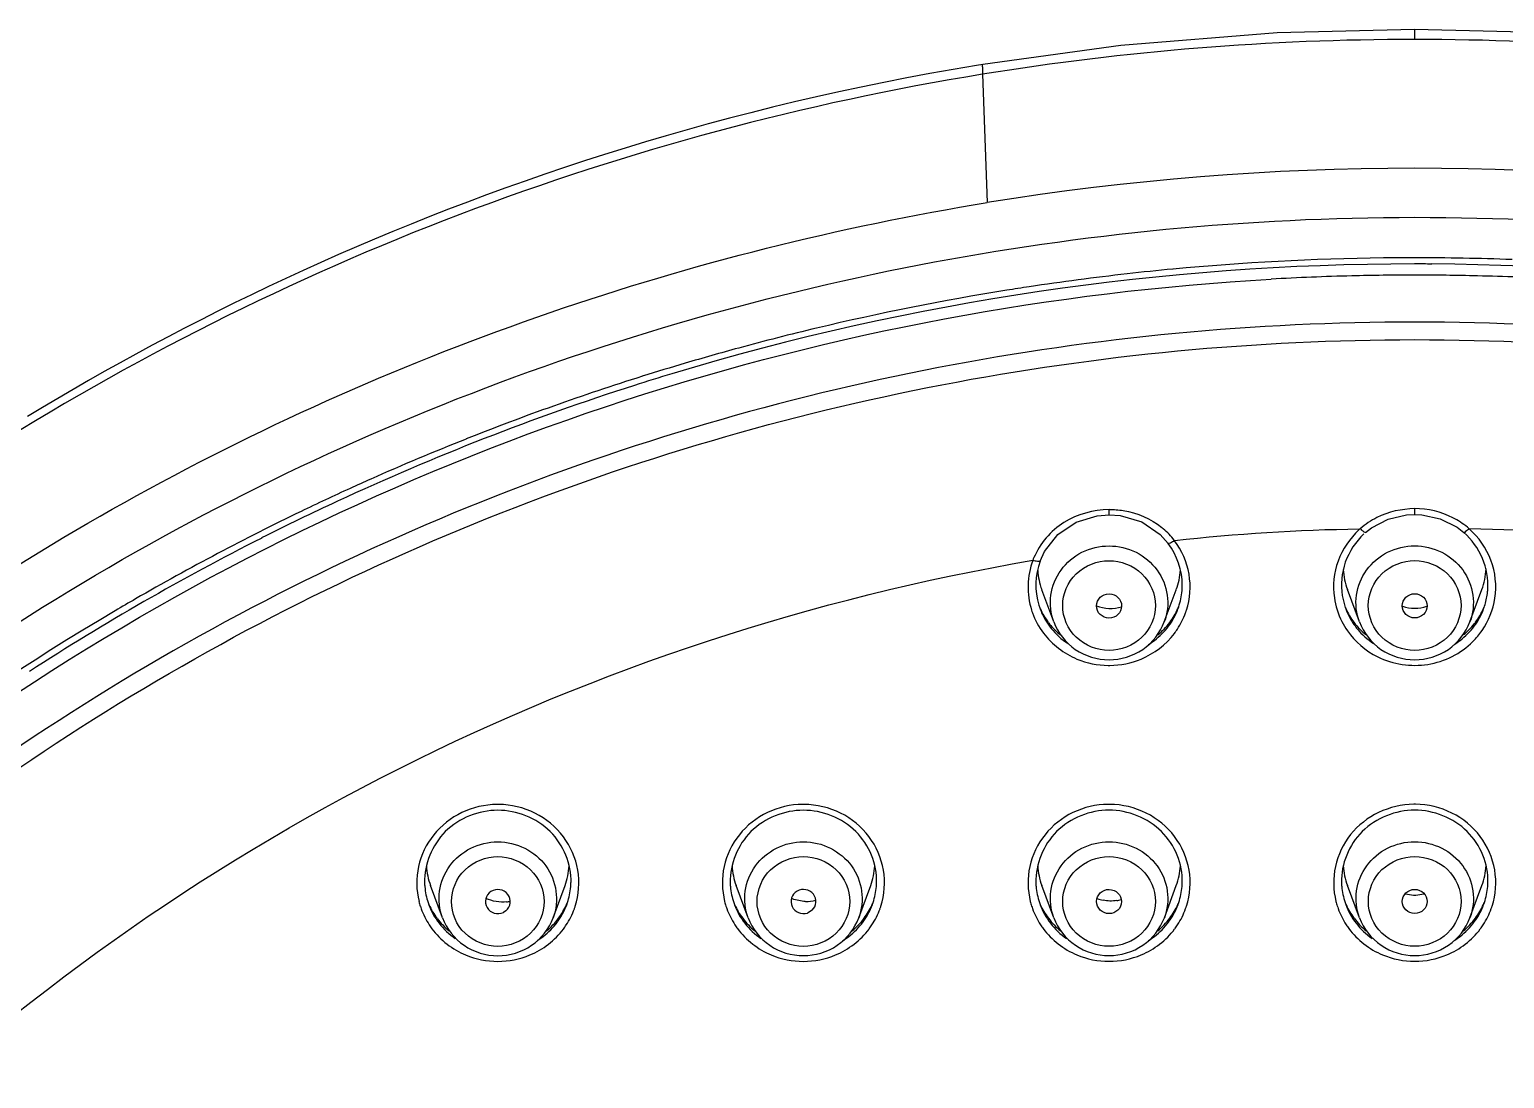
# Model space of a CAD drawing. Extents: x 1777 to 3131, y 3495 to 4487.
# Drawn here: x 2247.64 to 2283.35, y 4139.43 to 4164.83 of the extents above; entities that cross this region are included whole.
import ezdxf

# ---------------------------------------------------------------- set-up
doc = ezdxf.new("R2010")
doc.units = 0
doc.header["$LTSCALE"] = 30
doc.header["$MEASUREMENT"] = 0
for name, color, linetype in [('F3A55-R01_DXF_CONTINUOUS_LINE', 7, 'CONTINUOUS'), ('F3A55-R02_DXF_CONTINUOUS_LINE', 7, 'CONTINUOUS'), ('F3A55-R05_DXF_CONTINUOUS_LINE', 7, 'CONTINUOUS')]:
    doc.layers.add(name, color=color, linetype=linetype)

msp = doc.modelspace()

# ---------------------------------------------------------------- linework, layer by layer
at = {"layer": 'F3A55-R01_DXF_CONTINUOUS_LINE', "color": 9, "linetype": 'Continuous'}
for p, q in [((2281.172, 4164.83, 0), (2281.172, 4164.588, 0)), ((2270.712, 4163.746, 0), (2270.822, 4160.639, 0))]:
    msp.add_line(p, q, dxfattribs=at)
at = {"layer": 'F3A55-R01_DXF_CONTINUOUS_LINE', "color": 7, "linetype": 'Continuous', "elevation": 0}
for points in [[(2281.172, 4164.83), (2277.848, 4164.746), (2274.062, 4164.442), (2270.72, 4163.986)], [(2291.624, 4163.988), (2288.282, 4164.444), (2284.496, 4164.747), (2281.172, 4164.83)], [(2270.72, 4163.986), (2270.568, 4163.96), (2269.999, 4163.864), (2269.436, 4163.763), (2268.878, 4163.658), (2268.325, 4163.549), (2267.776, 4163.436), (2267.232, 4163.319), (2266.693, 4163.199), (2266.159, 4163.075), (2265.63, 4162.947), (2265.105, 4162.815), (2264.585, 4162.681), (2264.07, 4162.542), (2263.559, 4162.401), (2263.053, 4162.256), (2262.552, 4162.109), (2262.055, 4161.958), (2261.562, 4161.804), (2261.075, 4161.648), (2260.591, 4161.488), (2260.112, 4161.326), (2259.637, 4161.161), (2259.167, 4160.994), (2258.701, 4160.824), (2258.239, 4160.651), (2257.781, 4160.476), (2257.328, 4160.299), (2256.878, 4160.119), (2256.433, 4159.937), (2255.992, 4159.753), (2255.554, 4159.567), (2255.121, 4159.379), (2254.692, 4159.189), (2254.266, 4158.996), (2253.845, 4158.802), (2253.427, 4158.606), (2253.013, 4158.408), (2252.602, 4158.208), (2252.196, 4158.006), (2251.792, 4157.803), (2251.393, 4157.598), (2250.997, 4157.391), (2250.604, 4157.182), (2250.215, 4156.972), (2249.829, 4156.76), (2249.447, 4156.546), (2249.068, 4156.331), (2248.692, 4156.115), (2248.32, 4155.897), (2247.952, 4155.678), (2247.586, 4155.457)]]:
    msp.add_lwpolyline(points, dxfattribs=at)
at = {"layer": 'F3A55-R01_DXF_CONTINUOUS_LINE', "color": 9, "linetype": 'Continuous'}
for centre, radius, start, end in [((2281.159, 4099.338, 0), 65.25, 89.9881, 99.21272), ((2281.204, 4099.338, 0), 65.25, 80.80342, 90.02805), ((2281.182, 4096.538, 0), 64.932, 80.83598, 99.18015), ((2281.183, 4096.828, 0), 62.475, 95.3823, 96.40694), ((2281.18, 4096.849, 0), 62.453, 90.70139, 95.38183), ((2281.179, 4096.813, 0), 62.49, 90.00887, 90.69987), ((2281.179, 4096.753, 0), 62.549, 87.8448, 90.00866), ((2281.177, 4096.876, 0), 62.426, 96.40675, 98.59951), ((2281.148, 4097.07, 0), 62.23, 99.10792, 103.43057), ((2281.164, 4096.964, 0), 62.337, 98.5999, 99.10753), ((2281.135, 4097.128, 0), 62.171, 103.43163, 105.22606), ((2281.112, 4097.212, 0), 62.083, 105.22615, 106.46778), ((2281.084, 4097.308, 0), 61.984, 106.46783, 107.4715), ((2281.017, 4097.52, 0), 61.761, 107.47098, 111.6755), ((2280.964, 4097.659, 0), 61.612, 111.67728, 114.00449), ((2280.884, 4097.837, 0), 61.417, 114.5148, 115.73844), ((2280.92, 4097.758, 0), 61.504, 114.00501, 114.51497), ((2280.752, 4098.107, 0), 61.117, 115.73709, 119.98746), ((2280.67, 4098.255, 0), 60.948, 119.9905, 120.52571)]:
    msp.add_arc(centre, radius, start, end, dxfattribs=at)
at = {"layer": 'F3A55-R01_DXF_CONTINUOUS_LINE', "color": 7, "linetype": 'Continuous'}
for centre, radius, start, end in [((2281.179, 4096.97, 0), 62.183, 90.0067, 106.81604), ((2281.182, 4096.97, 0), 62.182, 89.62355, 90.00901), ((2281.185, 4096.975, 0), 62.178, 73.19229, 89.62659), ((2281.044, 4097.495, 0), 61.64, 106.83701, 107.71744), ((2281.013, 4097.588, 0), 61.543, 107.71603, 114.90754), ((2280.807, 4098.052, 0), 61.036, 114.91582, 116.83087), ((2280.715, 4098.229, 0), 60.835, 116.82891, 122.93735)]:
    msp.add_arc(centre, radius, start, end, dxfattribs=at)
at = {"layer": 'F3A55-R01_DXF_CONTINUOUS_LINE', "color": 9, "linetype": 'Continuous'}
for points, knots in [([(2270.72, 4163.986, 0), (2270.697, 4163.982, 0), (2270.721, 4163.861, 0), (2270.71, 4163.803, 0), (2270.712, 4163.746, 0)], [0, 0, 0, 0, 0.293643, 1, 1, 1, 1]), ([(2270.712, 4163.746, 0), (2266.4, 4163.044, 0), (2257.911, 4160.772, 0), (2246.179, 4154.884, 0), (2235.945, 4146.772, 0), (2227.66, 4136.782, 0), (2221.685, 4125.343, 0), (2218.28, 4112.948, 0), (2217.602, 4100.143, 0), (2218.982, 4091.697, 0), (2220.111, 4087.607, 0)], [0, 0, 0, 0, 0.127245, 0.253926, 0.379838, 0.504912, 0.629214, 0.752955, 0.876432, 1, 1, 1, 1]), ([(2218.631, 4100.902, 0), (2218.629, 4107.961, 0), (2221.246, 4122.263, 0), (2232.518, 4140.929, 0), (2249.672, 4154.685, 0), (2263.658, 4159.473, 0), (2270.822, 4160.639, 0)], [0, 0, 0, 0, 0.246659, 0.495141, 0.746379, 1, 1, 1, 1]), ([(2219.682, 4100.723, 0), (2219.681, 4104.615, 0), (2220.475, 4112.433, 0), (2224.002, 4123.683, 0), (2229.73, 4134.05, 0), (2237.432, 4143.13, 0), (2246.816, 4150.577, 0), (2261.054, 4157.948, 0), (2281.172, 4161.836, 0), (2301.291, 4157.954, 0), (2315.533, 4150.591, 0), (2324.917, 4143.144, 0), (2332.626, 4134.07, 0), (2338.356, 4123.704, 0), (2341.887, 4112.455, 0), (2342.683, 4104.638, 0), (2342.683, 4100.746, 0)], [0, 0, 0, 0, 0.061575, 0.123304, 0.185315, 0.247693, 0.310467, 0.373601, 0.500005, 0.626397, 0.689539, 0.752312, 0.814687, 0.876699, 0.938429, 1, 1, 1, 1]), ([(2249.714, 4150.755, 0), (2245.526, 4148.286, 0), (2237.742, 4142.339, 0), (2228.627, 4130.911, 0), (2222.634, 4117.678, 0), (2220.968, 4108.144, 0), (2220.745, 4103.381, 0)], [0, 0, 0, 0, 0.252628, 0.50328, 0.752188, 1, 1, 1, 1])]:
    msp.add_open_spline(points, degree=3, knots=knots, dxfattribs=at)
at = {"layer": 'F3A55-R02_DXF_CONTINUOUS_LINE', "color": 7, "linetype": 'Continuous'}
for p, q in [((2273.487, 4153.056, 0), (2273.774, 4153.08, 0)), ((2273.774, 4153.08, 0), (2274.046, 4153.061, 0)), ((2280.973, 4153.078, 0), (2281.174, 4153.089, 0)), ((2281.174, 4153.089, 0), (2281.351, 4153.081, 0)), ((2275.014, 4152.601, 0), (2275.208, 4152.384, 0)), ((2279.985, 4152.649, 0), (2280.129, 4152.761, 0)), ((2282.199, 4152.775, 0), (2282.363, 4152.649, 0))]:
    msp.add_line(p, q, dxfattribs=at)
at = {"layer": 'F3A55-R02_DXF_CONTINUOUS_LINE', "color": 9, "linetype": 'Continuous'}
for p, q in [((2281.174, 4153.089, 0), (2281.174, 4153.227, 0)), ((2272.105, 4150.802, 0), (2272.105, 4150.801, 0)), ((2275.443, 4150.801, 0), (2275.443, 4150.802, 0))]:
    msp.add_line(p, q, dxfattribs=at)
at = {"layer": 'F3A55-R02_DXF_CONTINUOUS_LINE', "color": 7, "linetype": 'Continuous', "elevation": 0}
for points in [[(2272.105, 4151.957), (2272.213, 4152.19), (2272.537, 4152.601), (2272.975, 4152.898), (2273.487, 4153.056)], [(2274.046, 4153.061), (2274.568, 4152.905), (2275.014, 4152.601)], [(2280.129, 4152.761), (2280.53, 4152.973), (2280.973, 4153.078)], [(2281.351, 4153.081), (2281.794, 4152.982), (2282.199, 4152.775)]]:
    msp.add_lwpolyline(points, dxfattribs=at)
at = {"layer": 'F3A55-R02_DXF_CONTINUOUS_LINE', "color": 9, "linetype": 'Continuous'}
for centre, radius, start, end in [((2281.185, 4096.87, 0), 62.012, 91.41676, 93.22238), ((2281.182, 4096.995, 0), 61.887, 90.0084, 91.41676), ((2281.181, 4096.995, 0), 61.887, 88.6, 90.00776), ((2281.178, 4096.87, 0), 62.012, 86.79274, 88.6), ((2273.872, 4151.326, 0), 1.865, 38.8357, 50.8885), ((2281.585, 4150.88, 0), 2.541, 133.3852, 133.8738), ((2281.748, 4150.457, 0), 2.966, 129.5674, 130.0516), ((2281.345, 4151.46, 0), 1.718, 48.3549, 49.9641), ((2281.243, 4097.802, 0), 54.952, 83.9996, 88.6976), ((2273.884, 4151.337, 0), 1.849, 37.062, 38.8271), ((2273.766, 4151.271, 0), 1.969, 156.9698, 159.0273), ((2273.658, 4151.333, 0), 1.848, 197.733, 199.834), ((2273.706, 4151.399, 0), 1.709, 200.4865, 216.5692), ((2273.846, 4151.397, 0), 1.705, 323.5405, 339.5613), ((2273.893, 4151.33, 0), 1.843, 341.1192, 342.1989), ((2281.103, 4151.398, 0), 1.706, 200.4381, 215.3568), ((2281.245, 4151.398, 0), 1.706, 323.4817, 339.5783), ((2273.703, 4151.351, 0), 1.896, 199.889, 216.9593), ((2273.855, 4151.345, 0), 1.884, 326.7393, 340.1029), ((2273.892, 4151.33, 0), 1.845, 340.1529, 341.1188), ((2281.102, 4151.353, 0), 1.896, 206.9093, 214.7559), ((2281.112, 4151.404, 0), 1.716, 215.3516, 219.4959), ((2273.796, 4151.444, 0), 1.774, 301.8209, 307.317), ((2273.807, 4151.428, 0), 1.754, 307.3481, 323.4581), ((2273.848, 4151.35, 0), 1.893, 322.7764, 326.7439), ((2281.196, 4151.445, 0), 1.774, 301.819, 307.3039), ((2281.208, 4151.429, 0), 1.754, 307.3283, 323.3973), ((2281.227, 4151.365, 0), 1.918, 315.0697, 325.3309), ((2273.75, 4151.441, 0), 1.77, 234.2714, 237.6874), ((2273.774, 4151.442, 0), 2.011, 269.4175, 270.5831), ((2281.174, 4151.452, 0), 2.02, 243.6667, 261.3573), ((2281.174, 4151.47, 0), 2.038, 261.4426, 278.9651), ((2258.975, 4144.068, 0), 1.997, 89.3865, 90.6269), ((2266.375, 4144.069, 0), 1.997, 89.3865, 90.6269), ((2273.775, 4144.07, 0), 1.997, 89.3865, 90.6269), ((2281.175, 4144.071, 0), 1.997, 89.3865, 90.6269), ((2258.86, 4144.165, 0), 1.849, 194.159, 197.7413), ((2259.046, 4144.231, 0), 1.705, 323.5496, 339.5798), ((2266.26, 4144.166, 0), 1.849, 194.159, 197.7413), ((2266.446, 4144.232, 0), 1.705, 323.5496, 339.5798), ((2273.66, 4144.167, 0), 1.849, 194.159, 197.7413), ((2273.846, 4144.233, 0), 1.705, 323.5496, 339.5798), ((2281.06, 4144.168, 0), 1.849, 194.159, 197.7413), ((2281.058, 4144.168, 0), 1.846, 197.7439, 199.7641), ((2281.246, 4144.234, 0), 1.705, 323.5496, 339.5798), ((2258.858, 4144.165, 0), 1.846, 197.7439, 199.7641), ((2258.894, 4144.179, 0), 1.885, 199.8093, 213.1414), ((2259.056, 4144.179, 0), 1.885, 326.7876, 340.1484), ((2259.091, 4144.165, 0), 1.847, 340.1961, 341.2587), ((2259.093, 4144.164, 0), 1.845, 341.2591, 342.2153), ((2266.258, 4144.166, 0), 1.846, 197.7439, 199.7641), ((2266.294, 4144.18, 0), 1.885, 199.8093, 213.1414), ((2266.456, 4144.18, 0), 1.885, 326.7876, 340.1484), ((2266.491, 4144.166, 0), 1.847, 340.1961, 341.2587), ((2266.493, 4144.165, 0), 1.845, 341.2591, 342.2153), ((2273.658, 4144.167, 0), 1.846, 197.7439, 199.7641), ((2273.694, 4144.181, 0), 1.885, 199.8093, 213.1414), ((2273.856, 4144.181, 0), 1.885, 326.7876, 340.1484), ((2273.891, 4144.167, 0), 1.847, 340.1961, 341.2587), ((2273.893, 4144.166, 0), 1.845, 341.2591, 342.2153), ((2281.094, 4144.182, 0), 1.885, 199.8093, 213.1414), ((2281.256, 4144.182, 0), 1.885, 326.7876, 340.1484), ((2281.291, 4144.168, 0), 1.847, 340.1961, 341.2587), ((2281.293, 4144.167, 0), 1.845, 341.2591, 342.2153), ((2258.898, 4144.182, 0), 1.889, 213.1406, 216.5846), ((2259.008, 4144.262, 0), 1.755, 307.3347, 323.4657), ((2259.051, 4144.183, 0), 1.891, 323.0975, 326.7901), ((2266.298, 4144.183, 0), 1.889, 213.1406, 216.5846), ((2266.408, 4144.263, 0), 1.755, 307.3347, 323.4657), ((2266.451, 4144.184, 0), 1.891, 323.0975, 326.7901), ((2273.698, 4144.184, 0), 1.889, 213.1406, 216.5846), ((2273.808, 4144.264, 0), 1.755, 307.3347, 323.4657), ((2273.851, 4144.185, 0), 1.891, 323.0975, 326.7901), ((2281.098, 4144.185, 0), 1.889, 213.1406, 216.5846), ((2281.208, 4144.265, 0), 1.755, 307.3347, 323.4657), ((2281.251, 4144.186, 0), 1.891, 323.0975, 326.7901), ((2258.997, 4144.278, 0), 1.774, 301.819, 307.3032), ((2266.397, 4144.279, 0), 1.774, 301.819, 307.3032), ((2273.797, 4144.28, 0), 1.774, 301.819, 307.3032), ((2281.197, 4144.281, 0), 1.774, 301.819, 307.3032)]:
    msp.add_arc(centre, radius, start, end, dxfattribs=at)
at = {"layer": 'F3A55-R02_DXF_CONTINUOUS_LINE', "color": 7, "linetype": 'Continuous'}
for centre, radius, start, end in [((2273.88, 4151.381, 0), 1.667, 341.5091, 355.2034), ((2273.899, 4151.379, 0), 1.648, 355.2257, 359.6818), ((2281.062, 4151.382, 0), 1.661, 188.9993, 197.9685), ((2281.285, 4151.382, 0), 1.663, 341.9195, 352.7707), ((2281.303, 4151.379, 0), 1.644, 352.8044, 356.241), ((2273.664, 4151.381, 0), 1.664, 197.0705, 200.4356), ((2273.705, 4151.525, 0), 1.752, 204.3005, 216.8865), ((2273.842, 4151.525, 0), 1.752, 323.1297, 335.7311), ((2273.861, 4151.516, 0), 1.731, 335.7572, 337.4667), ((2273.89, 4151.379, 0), 1.657, 339.6138, 341.4841), ((2281.085, 4151.516, 0), 1.73, 201.9811, 204.235), ((2281.075, 4151.386, 0), 1.675, 197.9608, 200.3642), ((2281.105, 4151.526, 0), 1.752, 204.2609, 216.8864), ((2281.242, 4151.526, 0), 1.752, 323.1298, 335.7686), ((2281.262, 4151.516, 0), 1.73, 335.7947, 337.9015), ((2281.274, 4151.385, 0), 1.674, 339.6711, 341.9261), ((2273.711, 4151.529, 0), 1.759, 216.9019, 220.1035), ((2273.739, 4151.555, 0), 1.798, 220.1289, 230.4641), ((2273.812, 4151.55, 0), 1.792, 309.5446, 323.0558), ((2281.136, 4151.552, 0), 1.792, 216.9604, 230.4716), ((2281.216, 4151.548, 0), 1.787, 311.3102, 323.07), ((2281.202, 4151.563, 0), 1.807, 309.5595, 311.3269), ((2258.846, 4144.213, 0), 1.645, 181.4791, 184.8669), ((2258.873, 4144.216, 0), 1.671, 184.8874, 198.4229), ((2259.077, 4144.216, 0), 1.671, 341.5929, 355.1291), ((2259.103, 4144.213, 0), 1.645, 355.1496, 358.5448), ((2266.246, 4144.214, 0), 1.645, 181.4791, 184.8669), ((2266.273, 4144.217, 0), 1.671, 184.8874, 198.4229), ((2266.477, 4144.217, 0), 1.671, 341.5929, 355.1291), ((2266.503, 4144.214, 0), 1.645, 355.1496, 358.5448), ((2273.646, 4144.215, 0), 1.645, 181.4791, 184.8669), ((2273.673, 4144.218, 0), 1.671, 184.8874, 198.4229), ((2273.877, 4144.218, 0), 1.671, 341.5929, 355.1291), ((2273.903, 4144.215, 0), 1.645, 355.1496, 358.5448), ((2281.046, 4144.216, 0), 1.645, 181.4791, 184.8669), ((2281.073, 4144.219, 0), 1.671, 184.8874, 198.4229), ((2281.277, 4144.219, 0), 1.671, 341.5929, 355.1291), ((2281.303, 4144.216, 0), 1.645, 355.1496, 358.5448), ((2258.851, 4144.209, 0), 1.648, 198.4459, 200.3758), ((2258.887, 4144.349, 0), 1.731, 202.4822, 204.2406), ((2258.906, 4144.359, 0), 1.752, 204.2668, 216.8864), ((2259.043, 4144.359, 0), 1.752, 323.1297, 335.7493), ((2259.063, 4144.349, 0), 1.731, 335.7755, 337.5335), ((2259.099, 4144.209, 0), 1.648, 339.6404, 341.5699), ((2266.251, 4144.21, 0), 1.648, 198.4459, 200.3758), ((2266.287, 4144.35, 0), 1.731, 202.4822, 204.2406), ((2266.306, 4144.36, 0), 1.752, 204.2668, 216.8864), ((2266.443, 4144.36, 0), 1.752, 323.1297, 335.7493), ((2266.463, 4144.35, 0), 1.731, 335.7755, 337.5335), ((2266.499, 4144.21, 0), 1.648, 339.6404, 341.5699), ((2273.651, 4144.211, 0), 1.648, 198.4459, 200.3758), ((2273.687, 4144.351, 0), 1.731, 202.4822, 204.2406), ((2273.706, 4144.361, 0), 1.752, 204.2668, 216.8864), ((2273.843, 4144.361, 0), 1.752, 323.1297, 335.7493), ((2273.863, 4144.351, 0), 1.731, 335.7755, 337.5335), ((2273.899, 4144.211, 0), 1.648, 339.6404, 341.5699), ((2281.051, 4144.212, 0), 1.648, 198.4459, 200.3758), ((2281.087, 4144.352, 0), 1.731, 202.4822, 204.2406), ((2281.106, 4144.362, 0), 1.752, 204.2668, 216.8864), ((2281.243, 4144.362, 0), 1.752, 323.1297, 335.7493), ((2281.263, 4144.352, 0), 1.731, 335.7755, 337.5335), ((2281.299, 4144.212, 0), 1.648, 339.6404, 341.5699), ((2258.937, 4144.384, 0), 1.792, 216.9604, 230.4716), ((2259.013, 4144.384, 0), 1.792, 309.5446, 323.0558), ((2266.337, 4144.385, 0), 1.792, 216.9604, 230.4716), ((2266.413, 4144.385, 0), 1.792, 309.5446, 323.0558), ((2273.737, 4144.386, 0), 1.792, 216.9604, 230.4716), ((2273.813, 4144.386, 0), 1.792, 309.5446, 323.0558), ((2281.137, 4144.387, 0), 1.792, 216.9604, 230.4716), ((2281.213, 4144.387, 0), 1.792, 309.5446, 323.0558)]:
    msp.add_arc(centre, radius, start, end, dxfattribs=at)
at = {"layer": 'F3A55-R02_DXF_CONTINUOUS_LINE', "color": 9, "linetype": 'Continuous'}
for points, knots in [([(2227.084, 4125.924, 0), (2229.391, 4130.577, 0), (2235.333, 4139.332, 0), (2247.419, 4149.643, 0), (2261.862, 4156.518, 0), (2272.402, 4158.486, 0), (2277.699, 4158.784, 0)], [0, 0, 0, 0, 0.24713, 0.496361, 0.747542, 1, 1, 1, 1]), ([(2281.173, 4157.744, 0), (2277.314, 4157.744, 0), (2269.584, 4157.007, 0), (2258.444, 4153.737, 0), (2248.168, 4148.425, 0), (2239.157, 4141.272, 0), (2231.756, 4132.55, 0), (2226.254, 4122.592, 0), (2222.864, 4111.786, 0), (2222.101, 4104.277, 0), (2222.102, 4100.539, 0)], [0, 0, 0, 0, 0.126979, 0.253656, 0.379783, 0.505185, 0.629798, 0.753677, 0.876989, 1, 1, 1, 1]), ([(2340.26, 4100.555, 0), (2340.26, 4104.294, 0), (2339.495, 4111.803, 0), (2336.102, 4122.608, 0), (2330.597, 4132.564, 0), (2323.194, 4141.284, 0), (2314.18, 4148.434, 0), (2303.903, 4153.743, 0), (2292.762, 4157.01, 0), (2285.032, 4157.745, 0), (2281.173, 4157.744, 0)], [0, 0, 0, 0, 0.123011, 0.246323, 0.370202, 0.494815, 0.620217, 0.746344, 0.873021, 1, 1, 1, 1]), ([(2222.519, 4100.518, 0), (2222.519, 4104.231, 0), (2223.276, 4111.687, 0), (2226.642, 4122.416, 0), (2232.106, 4132.304, 0), (2239.454, 4140.964, 0), (2248.401, 4148.066, 0), (2258.604, 4153.341, 0), (2269.666, 4156.588, 0), (2277.341, 4157.319, 0), (2281.173, 4157.32, 0)], [0, 0, 0, 0, 0.123011, 0.246323, 0.370202, 0.494815, 0.620217, 0.746344, 0.873021, 1, 1, 1, 1]), ([(2281.173, 4157.32, 0), (2285.005, 4157.32, 0), (2292.681, 4156.591, 0), (2303.743, 4153.347, 0), (2313.947, 4148.075, 0), (2322.897, 4140.975, 0), (2330.248, 4132.318, 0), (2335.714, 4122.432, 0), (2339.083, 4111.703, 0), (2339.843, 4104.247, 0), (2339.843, 4100.535, 0)], [0, 0, 0, 0, 0.126979, 0.253656, 0.379783, 0.505185, 0.629798, 0.753677, 0.876989, 1, 1, 1, 1]), ([(2273.776, 4153.207, 0), (2273.396, 4153.195, 0), (2272.625, 4153.001, 0), (2272.1, 4152.384, 0), (2271.954, 4152.041, 0)], [0, 0, 0, 0, 0.505036, 1, 1, 1, 1]), ([(2273.774, 4153.08, 0), (2273.777, 4153.081, 0), (2273.772, 4153.098, 0), (2273.781, 4153.133, 0), (2273.776, 4153.177, 0), (2273.776, 4153.207, 0)], [0, 0, 0, 0, 0.068313, 0.281534, 1, 1, 1, 1]), ([(2273.776, 4153.207, 0), (2273.891, 4153.208, 0), (2274.343, 4153.176, 0), (2274.786, 4152.987, 0), (2275.049, 4152.774, 0)], [0, 0, 0, 0, 0.253264, 1, 1, 1, 1]), ([(2279.824, 4152.712, 0), (2279.606, 4152.503, 0), (2279.247, 4151.991, 0), (2279.187, 4151.363, 0), (2279.23, 4151.067, 0)], [0, 0, 0, 0, 0.502344, 1, 1, 1, 1]), ([(2279.984, 4152.649, 0), (2279.982, 4152.647, 0), (2279.958, 4152.649, 0), (2279.943, 4152.666, 0), (2279.928, 4152.678, 0)], [0, 0, 0, 0, 0.117187, 1, 1, 1, 1]), ([(2282.487, 4152.744, 0), (2282.462, 4152.718, 0), (2282.43, 4152.692, 0), (2282.377, 4152.64, 0), (2282.363, 4152.649, 0)], [0, 0, 0, 0, 0.687489, 1, 1, 1, 1]), ([(2283.117, 4151.061, 0), (2283.162, 4151.365, 0), (2283.096, 4152.008, 0), (2282.724, 4152.534, 0), (2282.492, 4152.74, 0)], [0, 0, 0, 0, 0.497692, 1, 1, 1, 1]), ([(2275.36, 4152.451, 0), (2275.329, 4152.429, 0), (2275.289, 4152.407, 0), (2275.221, 4152.371, 0), (2275.209, 4152.384, 0)], [0, 0, 0, 0, 0.679637, 1, 1, 1, 1]), ([(2275.648, 4150.766, 0), (2275.738, 4151.045, 0), (2275.783, 4151.656, 0), (2275.537, 4152.216, 0), (2275.36, 4152.451, 0)], [0, 0, 0, 0, 0.498757, 1, 1, 1, 1]), ([(2228.713, 4110.127, 0), (2229.653, 4115.292, 0), (2233.211, 4125.432, 0), (2242.974, 4138.273, 0), (2256.242, 4147.674, 0), (2266.618, 4151.069, 0), (2271.927, 4151.976, 0)], [0, 0, 0, 0, 0.24678, 0.495573, 0.746799, 1, 1, 1, 1]), ([(2272.105, 4151.957, 0), (2272.096, 4151.939, 0), (2272.014, 4151.95, 0), (2271.966, 4151.962, 0), (2271.927, 4151.976, 0)], [0, 0, 0, 0, 0.327519, 1, 1, 1, 1]), ([(2258.953, 4146.065, 0), (2258.662, 4146.062, 0), (2258.075, 4145.927, 0), (2257.375, 4145.374, 0), (2256.989, 4144.578, 0), (2256.999, 4143.987, 0), (2257.068, 4143.713, 0)], [0, 0, 0, 0, 0.254236, 0.505575, 0.753509, 1, 1, 1, 1]), ([(2260.85, 4143.601, 0), (2260.939, 4143.879, 0), (2260.983, 4144.49, 0), (2260.616, 4145.33, 0), (2259.904, 4145.918, 0), (2259.298, 4146.062, 0), (2258.996, 4146.065, 0)], [0, 0, 0, 0, 0.24662, 0.494418, 0.745686, 1, 1, 1, 1]), ([(2266.353, 4146.066, 0), (2266.062, 4146.063, 0), (2265.475, 4145.928, 0), (2264.775, 4145.376, 0), (2264.389, 4144.579, 0), (2264.399, 4143.988, 0), (2264.468, 4143.714, 0)], [0, 0, 0, 0, 0.254236, 0.505575, 0.753509, 1, 1, 1, 1]), ([(2268.25, 4143.602, 0), (2268.339, 4143.88, 0), (2268.383, 4144.491, 0), (2268.016, 4145.331, 0), (2267.304, 4145.919, 0), (2266.698, 4146.063, 0), (2266.396, 4146.066, 0)], [0, 0, 0, 0, 0.24662, 0.494418, 0.745686, 1, 1, 1, 1]), ([(2273.753, 4146.067, 0), (2273.462, 4146.064, 0), (2272.875, 4145.929, 0), (2272.175, 4145.377, 0), (2271.789, 4144.58, 0), (2271.799, 4143.989, 0), (2271.868, 4143.715, 0)], [0, 0, 0, 0, 0.254236, 0.505575, 0.753509, 1, 1, 1, 1]), ([(2275.65, 4143.603, 0), (2275.739, 4143.881, 0), (2275.783, 4144.492, 0), (2275.416, 4145.332, 0), (2274.704, 4145.92, 0), (2274.098, 4146.064, 0), (2273.796, 4146.067, 0)], [0, 0, 0, 0, 0.24662, 0.494418, 0.745686, 1, 1, 1, 1]), ([(2281.153, 4146.068, 0), (2280.862, 4146.065, 0), (2280.275, 4145.93, 0), (2279.575, 4145.378, 0), (2279.189, 4144.581, 0), (2279.199, 4143.99, 0), (2279.268, 4143.716, 0)], [0, 0, 0, 0, 0.254236, 0.505575, 0.753509, 1, 1, 1, 1]), ([(2283.05, 4143.604, 0), (2283.139, 4143.882, 0), (2283.183, 4144.493, 0), (2282.816, 4145.333, 0), (2282.104, 4145.921, 0), (2281.498, 4146.065, 0), (2281.196, 4146.068, 0)], [0, 0, 0, 0, 0.24662, 0.494418, 0.745686, 1, 1, 1, 1])]:
    msp.add_open_spline(points, degree=3, knots=knots, dxfattribs=at)
for points in [[(2280.259, 4153.012, 0), (2280.116, 4152.938, 0), (2279.983, 4152.845, 0), (2279.859, 4152.743, 0)], [(2281.174, 4153.227, 0), (2280.861, 4153.22, 0), (2280.538, 4153.155, 0), (2280.259, 4153.012, 0)], [(2282.101, 4153.006, 0), (2281.818, 4153.151, 0), (2281.491, 4153.229, 0), (2281.174, 4153.227, 0)], [(2282.45, 4152.776, 0), (2282.343, 4152.865, 0), (2282.225, 4152.942, 0), (2282.101, 4153.006, 0)], [(2279.839, 4152.727, 0), (2278.344, 4152.715, 0), (2276.847, 4152.61, 0), (2275.36, 4152.451, 0)], [(2279.928, 4152.678, 0), (2279.904, 4152.699, 0), (2279.881, 4152.721, 0), (2279.86, 4152.744, 0)], [(2271.927, 4151.976, 0), (2271.787, 4151.599, 0), (2271.776, 4151.153, 0), (2271.898, 4150.77, 0)], [(2279.23, 4151.067, 0), (2279.258, 4150.869, 0), (2279.321, 4150.673, 0), (2279.411, 4150.495, 0)], [(2282.805, 4150.274, 0), (2282.965, 4150.506, 0), (2283.076, 4150.782, 0), (2283.117, 4151.061, 0)], [(2272.188, 4150.211, 0), (2272.393, 4149.939, 0), (2272.683, 4149.717, 0), (2272.997, 4149.585, 0)], [(2272.333, 4150.38, 0), (2272.44, 4150.237, 0), (2272.571, 4150.109, 0), (2272.716, 4150.004, 0)], [(2274.551, 4149.586, 0), (2274.863, 4149.716, 0), (2275.151, 4149.935, 0), (2275.355, 4150.205, 0)], [(2279.544, 4150.272, 0), (2279.728, 4150.007, 0), (2279.989, 4149.785, 0), (2280.278, 4149.641, 0)], [(2279.787, 4150.313, 0), (2279.898, 4150.179, 0), (2280.03, 4150.06, 0), (2280.175, 4149.965, 0)], [(2282.084, 4149.648, 0), (2282.268, 4149.741, 0), (2282.439, 4149.865, 0), (2282.585, 4150.011, 0)], [(2272.997, 4149.585, 0), (2273.235, 4149.486, 0), (2273.496, 4149.433, 0), (2273.754, 4149.43, 0)], [(2273.794, 4149.43, 0), (2274.052, 4149.433, 0), (2274.313, 4149.486, 0), (2274.551, 4149.586, 0)], [(2281.491, 4149.457, 0), (2281.696, 4149.489, 0), (2281.898, 4149.554, 0), (2282.084, 4149.648, 0)], [(2257.306, 4143.635, 0), (2257.365, 4143.475, 0), (2257.451, 4143.322, 0), (2257.555, 4143.187, 0)], [(2264.706, 4143.636, 0), (2264.765, 4143.476, 0), (2264.851, 4143.323, 0), (2264.955, 4143.188, 0)], [(2272.106, 4143.637, 0), (2272.165, 4143.477, 0), (2272.251, 4143.324, 0), (2272.355, 4143.189, 0)], [(2279.506, 4143.638, 0), (2279.565, 4143.478, 0), (2279.651, 4143.325, 0), (2279.755, 4143.19, 0)], [(2257.381, 4143.056, 0), (2257.586, 4142.779, 0), (2257.878, 4142.553, 0), (2258.196, 4142.42, 0)], [(2257.555, 4143.187, 0), (2257.665, 4143.045, 0), (2257.799, 4142.919, 0), (2257.946, 4142.817, 0)], [(2259.754, 4142.42, 0), (2260.069, 4142.552, 0), (2260.358, 4142.774, 0), (2260.563, 4143.047, 0)], [(2264.781, 4143.057, 0), (2264.986, 4142.78, 0), (2265.278, 4142.554, 0), (2265.596, 4142.421, 0)], [(2264.955, 4143.188, 0), (2265.065, 4143.046, 0), (2265.199, 4142.92, 0), (2265.346, 4142.818, 0)], [(2267.154, 4142.421, 0), (2267.469, 4142.553, 0), (2267.758, 4142.775, 0), (2267.963, 4143.048, 0)], [(2272.181, 4143.058, 0), (2272.386, 4142.781, 0), (2272.678, 4142.555, 0), (2272.996, 4142.422, 0)], [(2272.355, 4143.189, 0), (2272.465, 4143.047, 0), (2272.599, 4142.921, 0), (2272.746, 4142.819, 0)], [(2274.554, 4142.422, 0), (2274.869, 4142.554, 0), (2275.158, 4142.776, 0), (2275.363, 4143.049, 0)], [(2279.581, 4143.059, 0), (2279.786, 4142.782, 0), (2280.078, 4142.556, 0), (2280.396, 4142.423, 0)], [(2279.755, 4143.19, 0), (2279.865, 4143.048, 0), (2279.999, 4142.922, 0), (2280.146, 4142.82, 0)], [(2281.954, 4142.423, 0), (2282.269, 4142.555, 0), (2282.558, 4142.777, 0), (2282.763, 4143.05, 0)], [(2258.196, 4142.42, 0), (2258.44, 4142.318, 0), (2258.71, 4142.264, 0), (2258.975, 4142.264, 0)], [(2258.975, 4142.264, 0), (2259.24, 4142.264, 0), (2259.51, 4142.318, 0), (2259.754, 4142.42, 0)], [(2265.596, 4142.421, 0), (2265.84, 4142.319, 0), (2266.11, 4142.265, 0), (2266.375, 4142.265, 0)], [(2266.375, 4142.265, 0), (2266.64, 4142.265, 0), (2266.91, 4142.319, 0), (2267.154, 4142.421, 0)], [(2272.996, 4142.422, 0), (2273.24, 4142.32, 0), (2273.51, 4142.266, 0), (2273.775, 4142.266, 0)], [(2273.775, 4142.266, 0), (2274.04, 4142.266, 0), (2274.31, 4142.32, 0), (2274.554, 4142.422, 0)], [(2280.396, 4142.423, 0), (2280.64, 4142.321, 0), (2280.91, 4142.267, 0), (2281.175, 4142.267, 0)], [(2281.175, 4142.267, 0), (2281.44, 4142.267, 0), (2281.71, 4142.321, 0), (2281.954, 4142.423, 0)]]:
    msp.add_open_spline(points, degree=3, dxfattribs=at)
at = {"layer": 'F3A55-R02_DXF_CONTINUOUS_LINE', "color": 7, "linetype": 'Continuous'}
for points, knots in [([(2279.947, 4152.614, 0), (2279.746, 4152.428, 0), (2279.429, 4151.956, 0), (2279.379, 4151.389, 0), (2279.421, 4151.122, 0)], [0, 0, 0, 0, 0.502942, 1, 1, 1, 1]), ([(2282.943, 4151.271, 0), (2282.96, 4151.525, 0), (2282.872, 4152.051, 0), (2282.557, 4152.48, 0), (2282.363, 4152.649, 0)], [0, 0, 0, 0, 0.496823, 1, 1, 1, 1]), ([(2258.975, 4145.923, 0), (2258.518, 4145.923, 0), (2257.574, 4145.561, 0), (2257.191, 4144.615, 0), (2257.202, 4144.17, 0)], [0, 0, 0, 0, 0.507035, 1, 1, 1, 1]), ([(2260.748, 4144.171, 0), (2260.759, 4144.615, 0), (2260.376, 4145.561, 0), (2259.432, 4145.923, 0), (2258.975, 4145.923, 0)], [0, 0, 0, 0, 0.492965, 1, 1, 1, 1]), ([(2266.375, 4145.924, 0), (2265.918, 4145.924, 0), (2264.974, 4145.562, 0), (2264.591, 4144.616, 0), (2264.602, 4144.171, 0)], [0, 0, 0, 0, 0.507035, 1, 1, 1, 1]), ([(2268.148, 4144.172, 0), (2268.159, 4144.616, 0), (2267.776, 4145.562, 0), (2266.832, 4145.924, 0), (2266.375, 4145.924, 0)], [0, 0, 0, 0, 0.492965, 1, 1, 1, 1]), ([(2273.775, 4145.925, 0), (2273.318, 4145.925, 0), (2272.374, 4145.563, 0), (2271.991, 4144.617, 0), (2272.002, 4144.172, 0)], [0, 0, 0, 0, 0.507035, 1, 1, 1, 1]), ([(2275.548, 4144.173, 0), (2275.559, 4144.617, 0), (2275.176, 4145.563, 0), (2274.232, 4145.925, 0), (2273.775, 4145.925, 0)], [0, 0, 0, 0, 0.492965, 1, 1, 1, 1]), ([(2281.175, 4145.926, 0), (2280.718, 4145.926, 0), (2279.774, 4145.564, 0), (2279.391, 4144.618, 0), (2279.402, 4144.173, 0)], [0, 0, 0, 0, 0.507035, 1, 1, 1, 1]), ([(2282.948, 4144.174, 0), (2282.959, 4144.618, 0), (2282.576, 4145.564, 0), (2281.632, 4145.926, 0), (2281.175, 4145.926, 0)], [0, 0, 0, 0, 0.492965, 1, 1, 1, 1])]:
    msp.add_open_spline(points, degree=3, knots=knots, dxfattribs=at)
for points in [[(2275.547, 4151.37, 0), (2275.549, 4151.726, 0), (2275.423, 4152.1, 0), (2275.208, 4152.384, 0)], [(2272.105, 4151.957, 0), (2271.981, 4151.625, 0), (2271.97, 4151.232, 0), (2272.074, 4150.893, 0)]]:
    msp.add_open_spline(points, degree=3, dxfattribs=at)
at = {"layer": 'F3A55-R05_DXF_CONTINUOUS_LINE', "color": 7, "linetype": 'Continuous'}
for p, q in [((2272.436, 4150.483, 0), (2272.146, 4151.265, 0)), ((2275.112, 4150.483, 0), (2275.402, 4151.265, 0)), ((2279.836, 4150.484, 0), (2279.546, 4151.266, 0)), ((2282.512, 4150.485, 0), (2282.802, 4151.266, 0)), ((2257.637, 4143.317, 0), (2257.347, 4144.099, 0)), ((2260.313, 4143.317, 0), (2260.603, 4144.099, 0)), ((2265.037, 4143.318, 0), (2264.747, 4144.1, 0)), ((2267.713, 4143.318, 0), (2268.003, 4144.1, 0)), ((2272.437, 4143.319, 0), (2272.147, 4144.101, 0)), ((2275.113, 4143.319, 0), (2275.403, 4144.101, 0)), ((2279.837, 4143.32, 0), (2279.547, 4144.102, 0)), ((2282.513, 4143.32, 0), (2282.803, 4144.102, 0)), ((2259.172, 4143.489, 0), (2259.112, 4143.45, 0)), ((2266.585, 4143.501, 0), (2266.471, 4143.435, 0))]:
    msp.add_line(p, q, dxfattribs=at)
for centre, radius, start, end in [((2273.682, 4151.835, 0), 1.638, 183.6647, 200.3433), ((2273.865, 4151.835, 0), 1.639, 339.675, 356.6053), ((2281.083, 4151.836, 0), 1.639, 182.8337, 200.3385), ((2281.265, 4151.836, 0), 1.639, 339.6803, 357.5687), ((2258.883, 4144.668, 0), 1.639, 183.1857, 200.3406), ((2259.066, 4144.668, 0), 1.639, 339.6761, 356.8005), ((2266.283, 4144.669, 0), 1.639, 183.1857, 200.3406), ((2266.466, 4144.669, 0), 1.639, 339.6761, 356.8005), ((2273.683, 4144.67, 0), 1.639, 183.1857, 200.3406), ((2273.866, 4144.67, 0), 1.639, 339.6761, 356.8005), ((2281.083, 4144.671, 0), 1.639, 183.1857, 200.3406), ((2281.266, 4144.671, 0), 1.639, 339.6761, 356.8005), ((2259.086, 4144.661, 0), 0.96, 276.1978, 281.2192), ((2266.444, 4144.645, 0), 0.928, 247.4157, 248.8666), ((2266.449, 4144.668, 0), 0.952, 268.3544, 283.7533), ((2273.812, 4144.658, 0), 0.932, 249.7063, 258.8236), ((2273.814, 4144.648, 0), 0.922, 279.1922, 285.9665), ((2281.176, 4144.735, 0), 0.864, 255.1296, 268.217), ((2281.175, 4144.711, 0), 0.841, 268.2584, 271.7577), ((2281.174, 4144.735, 0), 0.864, 271.7991, 284.8872)]:
    msp.add_arc(centre, radius, start, end, dxfattribs=at)
for centre, major_axis, ratio in [((2273.775, 4150.871, 0), (0.303, -0.002), 0.969693), ((2281.174, 4150.874, 0), (0.302, 0), 0.969728), ((2273.775, 4143.714, 0), (0.302, -0.002), 0.96927), ((2281.175, 4143.716, 0), (0.301, 0), 0.968668)]:
    msp.add_ellipse(centre, major_axis=major_axis, ratio=ratio, dxfattribs=at)
for centre, major_axis, ratio, start_param, end_param in [((2273.812, 4151.726, 0), (0.944, -0.007), 0.969693, 4.346558, 5.007152), ((2281.174, 4151.729, 0), (0.941, 0), 0.969728, 4.391543, 5.032765), ((2258.976, 4143.712, 0), (0.302, -0.006), 0.968993, -0.845327, 5.195136), ((2266.376, 4143.713, 0), (0.302, -0.004), 0.969166, -0.795104, 5.046934)]:
    msp.add_ellipse(centre, major_axis=major_axis, ratio=ratio, start_param=start_param, end_param=end_param, dxfattribs=at)
at = {"layer": 'F3A55-R05_DXF_CONTINUOUS_LINE', "color": 9, "linetype": 'Continuous'}
for points, knots in [([(2272.436, 4150.483, 0), (2272.361, 4150.687, 0), (2272.31, 4151.142, 0), (2272.569, 4151.775, 0), (2273.096, 4152.219, 0), (2273.549, 4152.325, 0), (2273.774, 4152.325, 0)], [0, 0, 0, 0, 0.246713, 0.49443, 0.745673, 1, 1, 1, 1]), ([(2273.774, 4152.325, 0), (2273.998, 4152.325, 0), (2274.451, 4152.22, 0), (2274.979, 4151.776, 0), (2275.238, 4151.142, 0), (2275.188, 4150.688, 0), (2275.112, 4150.483, 0)], [0, 0, 0, 0, 0.254318, 0.505545, 0.753269, 1, 1, 1, 1]), ([(2279.836, 4150.484, 0), (2279.761, 4150.688, 0), (2279.71, 4151.143, 0), (2279.969, 4151.776, 0), (2280.496, 4152.22, 0), (2280.949, 4152.326, 0), (2281.174, 4152.326, 0)], [0, 0, 0, 0, 0.246713, 0.49443, 0.745673, 1, 1, 1, 1]), ([(2281.174, 4152.326, 0), (2281.398, 4152.326, 0), (2281.851, 4152.221, 0), (2282.379, 4151.777, 0), (2282.638, 4151.143, 0), (2282.588, 4150.689, 0), (2282.512, 4150.485, 0)], [0, 0, 0, 0, 0.254318, 0.505545, 0.753269, 1, 1, 1, 1]), ([(2273.774, 4149.793, 0), (2273.489, 4149.793, 0), (2272.9, 4150.02, 0), (2272.529, 4150.88, 0), (2272.9, 4151.741, 0), (2273.489, 4151.967, 0), (2273.774, 4151.967, 0)], [0, 0, 0, 0, 0.252859, 0.499988, 0.747122, 1, 1, 1, 1]), ([(2273.774, 4151.967, 0), (2274.059, 4151.967, 0), (2274.648, 4151.741, 0), (2275.019, 4150.88, 0), (2274.648, 4150.02, 0), (2274.059, 4149.793, 0), (2273.774, 4149.793, 0)], [0, 0, 0, 0, 0.252859, 0.499988, 0.747122, 1, 1, 1, 1]), ([(2281.174, 4149.794, 0), (2280.889, 4149.794, 0), (2280.3, 4150.021, 0), (2279.929, 4150.881, 0), (2280.3, 4151.742, 0), (2280.889, 4151.968, 0), (2281.174, 4151.968, 0)], [0, 0, 0, 0, 0.252859, 0.499988, 0.747122, 1, 1, 1, 1]), ([(2281.174, 4151.968, 0), (2281.459, 4151.968, 0), (2282.048, 4151.742, 0), (2282.419, 4150.881, 0), (2282.048, 4150.021, 0), (2281.459, 4149.794, 0), (2281.174, 4149.794, 0)], [0, 0, 0, 0, 0.252859, 0.499988, 0.747122, 1, 1, 1, 1]), ([(2257.637, 4143.317, 0), (2257.562, 4143.521, 0), (2257.511, 4143.976, 0), (2257.77, 4144.609, 0), (2258.297, 4145.053, 0), (2258.75, 4145.159, 0), (2258.975, 4145.159, 0)], [0, 0, 0, 0, 0.246718, 0.494441, 0.745679, 1, 1, 1, 1]), ([(2258.975, 4145.159, 0), (2259.199, 4145.159, 0), (2259.652, 4145.053, 0), (2260.18, 4144.609, 0), (2260.439, 4143.976, 0), (2260.389, 4143.521, 0), (2260.313, 4143.317, 0)], [0, 0, 0, 0, 0.254318, 0.505545, 0.753269, 1, 1, 1, 1]), ([(2265.037, 4143.318, 0), (2264.962, 4143.522, 0), (2264.911, 4143.977, 0), (2265.17, 4144.61, 0), (2265.697, 4145.054, 0), (2266.15, 4145.16, 0), (2266.375, 4145.16, 0)], [0, 0, 0, 0, 0.246729, 0.494458, 0.745693, 1, 1, 1, 1]), ([(2266.375, 4145.16, 0), (2266.599, 4145.16, 0), (2267.052, 4145.054, 0), (2267.58, 4144.61, 0), (2267.839, 4143.977, 0), (2267.789, 4143.522, 0), (2267.713, 4143.318, 0)], [0, 0, 0, 0, 0.254323, 0.505555, 0.75328, 1, 1, 1, 1]), ([(2272.437, 4143.319, 0), (2272.362, 4143.523, 0), (2272.311, 4143.978, 0), (2272.57, 4144.611, 0), (2273.097, 4145.055, 0), (2273.55, 4145.161, 0), (2273.775, 4145.161, 0)], [0, 0, 0, 0, 0.246729, 0.494458, 0.745693, 1, 1, 1, 1]), ([(2273.775, 4145.161, 0), (2273.999, 4145.161, 0), (2274.452, 4145.055, 0), (2274.98, 4144.611, 0), (2275.239, 4143.978, 0), (2275.189, 4143.523, 0), (2275.113, 4143.319, 0)], [0, 0, 0, 0, 0.254323, 0.505555, 0.75328, 1, 1, 1, 1]), ([(2279.837, 4143.32, 0), (2279.762, 4143.524, 0), (2279.711, 4143.979, 0), (2279.97, 4144.612, 0), (2280.497, 4145.056, 0), (2280.95, 4145.162, 0), (2281.175, 4145.162, 0)], [0, 0, 0, 0, 0.246729, 0.494458, 0.745693, 1, 1, 1, 1]), ([(2281.175, 4145.162, 0), (2281.399, 4145.162, 0), (2281.852, 4145.056, 0), (2282.38, 4144.612, 0), (2282.639, 4143.979, 0), (2282.589, 4143.524, 0), (2282.513, 4143.32, 0)], [0, 0, 0, 0, 0.254323, 0.505555, 0.75328, 1, 1, 1, 1]), ([(2258.975, 4142.627, 0), (2258.69, 4142.627, 0), (2258.101, 4142.853, 0), (2257.73, 4143.714, 0), (2258.101, 4144.574, 0), (2258.69, 4144.801, 0), (2258.975, 4144.801, 0)], [0, 0, 0, 0, 0.252859, 0.499988, 0.747122, 1, 1, 1, 1]), ([(2258.975, 4144.801, 0), (2259.26, 4144.801, 0), (2259.849, 4144.575, 0), (2260.22, 4143.714, 0), (2259.849, 4142.854, 0), (2259.26, 4142.627, 0), (2258.975, 4142.627, 0)], [0, 0, 0, 0, 0.252859, 0.499988, 0.747122, 1, 1, 1, 1]), ([(2266.375, 4142.628, 0), (2266.09, 4142.628, 0), (2265.501, 4142.854, 0), (2265.13, 4143.715, 0), (2265.501, 4144.575, 0), (2266.09, 4144.802, 0), (2266.375, 4144.802, 0)], [0, 0, 0, 0, 0.252859, 0.499988, 0.747122, 1, 1, 1, 1]), ([(2266.375, 4144.802, 0), (2266.66, 4144.802, 0), (2267.249, 4144.576, 0), (2267.62, 4143.715, 0), (2267.249, 4142.855, 0), (2266.66, 4142.628, 0), (2266.375, 4142.628, 0)], [0, 0, 0, 0, 0.252859, 0.499988, 0.747122, 1, 1, 1, 1]), ([(2273.775, 4142.629, 0), (2273.49, 4142.629, 0), (2272.901, 4142.855, 0), (2272.53, 4143.716, 0), (2272.901, 4144.576, 0), (2273.49, 4144.803, 0), (2273.775, 4144.803, 0)], [0, 0, 0, 0, 0.252859, 0.499988, 0.747122, 1, 1, 1, 1]), ([(2273.775, 4144.803, 0), (2274.06, 4144.803, 0), (2274.649, 4144.577, 0), (2275.02, 4143.716, 0), (2274.649, 4142.856, 0), (2274.06, 4142.629, 0), (2273.775, 4142.629, 0)], [0, 0, 0, 0, 0.252859, 0.499988, 0.747122, 1, 1, 1, 1]), ([(2281.175, 4142.63, 0), (2280.89, 4142.63, 0), (2280.301, 4142.856, 0), (2279.93, 4143.717, 0), (2280.301, 4144.577, 0), (2280.89, 4144.804, 0), (2281.175, 4144.804, 0)], [0, 0, 0, 0, 0.252859, 0.499988, 0.747122, 1, 1, 1, 1]), ([(2281.175, 4144.804, 0), (2281.46, 4144.804, 0), (2282.049, 4144.578, 0), (2282.42, 4143.717, 0), (2282.049, 4142.857, 0), (2281.46, 4142.63, 0), (2281.175, 4142.63, 0)], [0, 0, 0, 0, 0.252859, 0.499988, 0.747122, 1, 1, 1, 1])]:
    msp.add_open_spline(points, degree=3, knots=knots, dxfattribs=at)
at = {"layer": 'F3A55-R05_DXF_CONTINUOUS_LINE', "color": 7, "linetype": 'Continuous'}
for points, knots in [([(2272.436, 4150.483, 0), (2272.534, 4150.219, 0), (2272.909, 4149.741, 0), (2273.49, 4149.568, 0), (2273.774, 4149.568, 0)], [0, 0, 0, 0, 0.497254, 1, 1, 1, 1]), ([(2273.774, 4149.568, 0), (2274.059, 4149.569, 0), (2274.639, 4149.741, 0), (2275.014, 4150.22, 0), (2275.112, 4150.483, 0)], [0, 0, 0, 0, 0.502747, 1, 1, 1, 1]), ([(2279.836, 4150.484, 0), (2279.934, 4150.22, 0), (2280.309, 4149.742, 0), (2280.89, 4149.569, 0), (2281.174, 4149.57, 0)], [0, 0, 0, 0, 0.497254, 1, 1, 1, 1]), ([(2281.174, 4149.57, 0), (2281.459, 4149.57, 0), (2282.039, 4149.742, 0), (2282.414, 4150.221, 0), (2282.512, 4150.485, 0)], [0, 0, 0, 0, 0.502747, 1, 1, 1, 1]), ([(2257.637, 4143.317, 0), (2257.735, 4143.053, 0), (2258.11, 4142.575, 0), (2258.691, 4142.402, 0), (2258.975, 4142.402, 0)], [0, 0, 0, 0, 0.497254, 1, 1, 1, 1]), ([(2258.975, 4142.402, 0), (2259.26, 4142.402, 0), (2259.84, 4142.575, 0), (2260.215, 4143.053, 0), (2260.313, 4143.317, 0)], [0, 0, 0, 0, 0.502747, 1, 1, 1, 1]), ([(2265.037, 4143.318, 0), (2265.135, 4143.054, 0), (2265.51, 4142.576, 0), (2266.091, 4142.403, 0), (2266.375, 4142.403, 0)], [0, 0, 0, 0, 0.497254, 1, 1, 1, 1]), ([(2266.375, 4142.403, 0), (2266.66, 4142.403, 0), (2267.24, 4142.576, 0), (2267.615, 4143.054, 0), (2267.713, 4143.318, 0)], [0, 0, 0, 0, 0.502747, 1, 1, 1, 1]), ([(2272.437, 4143.319, 0), (2272.535, 4143.055, 0), (2272.91, 4142.577, 0), (2273.491, 4142.404, 0), (2273.775, 4142.404, 0)], [0, 0, 0, 0, 0.497254, 1, 1, 1, 1]), ([(2273.775, 4142.404, 0), (2274.06, 4142.404, 0), (2274.64, 4142.577, 0), (2275.015, 4143.055, 0), (2275.113, 4143.319, 0)], [0, 0, 0, 0, 0.502747, 1, 1, 1, 1]), ([(2279.837, 4143.32, 0), (2279.935, 4143.056, 0), (2280.31, 4142.578, 0), (2280.891, 4142.405, 0), (2281.175, 4142.405, 0)], [0, 0, 0, 0, 0.497254, 1, 1, 1, 1]), ([(2281.175, 4142.405, 0), (2281.46, 4142.405, 0), (2282.04, 4142.578, 0), (2282.415, 4143.056, 0), (2282.513, 4143.32, 0)], [0, 0, 0, 0, 0.502747, 1, 1, 1, 1])]:
    msp.add_open_spline(points, degree=3, knots=knots, dxfattribs=at)
for points in [[(2259.19, 4143.707, 0), (2259.021, 4143.688, 0), (2258.842, 4143.717, 0), (2258.688, 4143.788, 0)], [(2266.421, 4143.716, 0), (2266.315, 4143.72, 0), (2266.208, 4143.741, 0), (2266.109, 4143.779, 0)], [(2273.961, 4143.738, 0), (2273.852, 4143.72, 0), (2273.739, 4143.722, 0), (2273.631, 4143.744, 0)]]:
    msp.add_open_spline(points, degree=3, dxfattribs=at)

doc.saveas('drawing.dxf')
